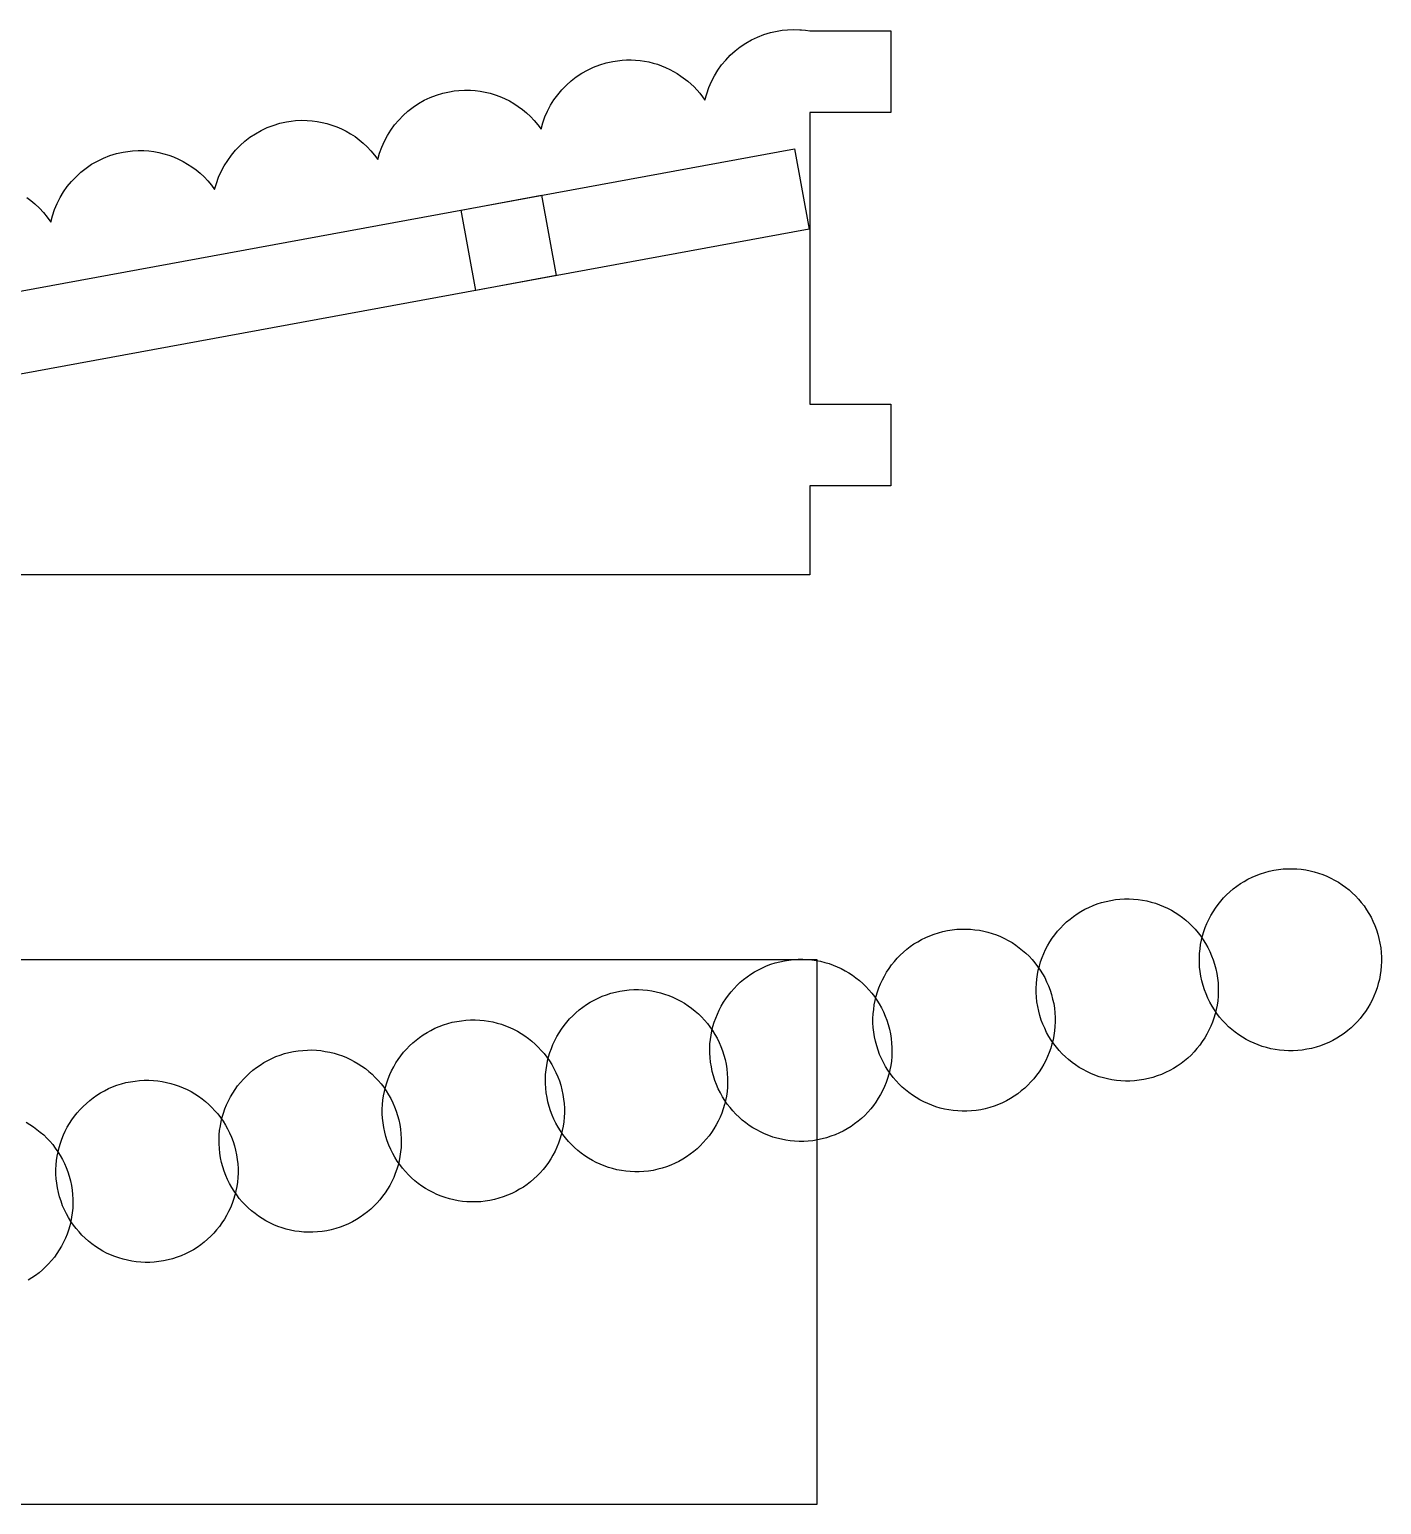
# Model space of a CAD drawing. Extents: x 1222 to 3994, y 2320 to 3800.
# Drawn here: x 3134.8 to 3234.1, y 3347.4 to 3455.6 of the extents above; entities that cross this region are included whole.
import ezdxf

# ---------------------------------------------------------------- set-up
doc = ezdxf.new("R2010")
doc.units = 0
doc.layers.add('____________', color=18, linetype='CONTINUOUS')

msp = doc.modelspace()

# ---------------------------------------------------------------- linework, layer by layer
at = {"layer": '____________'}
for points in [[(3134.61, 3443.31), (3134.92, 3443.08), (3135.21, 3442.84), (3135.54, 3442.53), (3135.84, 3442.2), (3136.12, 3441.86), (3136.38, 3441.49), (3136.5, 3441.96), (3136.66, 3442.42), (3136.85, 3442.87), (3137.06, 3443.3), (3137.31, 3443.71), (3137.59, 3444.11), (3137.89, 3444.48), (3138.23, 3444.83), (3138.58, 3445.16), (3138.97, 3445.46), (3139.37, 3445.74), (3139.8, 3445.98), (3140.24, 3446.2), (3140.71, 3446.38), (3141.2, 3446.53), (3141.7, 3446.64), (3142.04, 3446.69), (3142.38, 3446.73), (3142.8, 3446.75), (3143.22, 3446.75), (3143.58, 3446.72), (3143.95, 3446.67), (3144.31, 3446.61), (3144.67, 3446.52), (3145.04, 3446.41), (3145.4, 3446.28), (3145.75, 3446.12), (3146.09, 3445.95), (3146.42, 3445.76), (3146.74, 3445.55), (3147.05, 3445.33), (3147.34, 3445.08), (3147.63, 3444.81), (3147.91, 3444.52), (3148.17, 3444.21), (3148.41, 3443.89), (3148.54, 3444.34), (3148.7, 3444.79), (3148.89, 3445.22), (3149.11, 3445.63), (3149.37, 3446.03), (3149.64, 3446.41), (3149.95, 3446.77), (3150.28, 3447.11), (3150.63, 3447.43), (3151, 3447.72), (3151.4, 3447.98), (3151.82, 3448.22), (3152.26, 3448.43), (3152.72, 3448.6), (3153.19, 3448.75), (3153.68, 3448.86), (3154.02, 3448.91), (3154.36, 3448.95), (3154.78, 3448.97), (3155.2, 3448.96), (3155.57, 3448.94), (3155.93, 3448.89), (3156.3, 3448.82), (3156.66, 3448.74), (3157.02, 3448.62), (3157.38, 3448.49), (3157.73, 3448.34), (3158.07, 3448.17), (3158.4, 3447.98), (3158.72, 3447.77), (3159.03, 3447.54), (3159.32, 3447.3), (3159.62, 3447.02), (3159.89, 3446.73), (3160.15, 3446.42), (3160.39, 3446.1), (3160.52, 3446.56), (3160.68, 3447), (3160.88, 3447.44), (3161.1, 3447.85), (3161.35, 3448.25), (3161.63, 3448.63), (3161.93, 3448.99), (3162.26, 3449.33), (3162.61, 3449.64), (3162.99, 3449.94), (3163.39, 3450.2), (3163.81, 3450.44), (3164.24, 3450.64), (3164.7, 3450.82), (3165.18, 3450.96), (3165.67, 3451.07), (3166.01, 3451.13), (3166.35, 3451.16), (3166.77, 3451.18), (3167.19, 3451.18), (3167.55, 3451.15), (3167.92, 3451.11), (3168.28, 3451.04), (3168.64, 3450.95), (3169.01, 3450.84), (3169.36, 3450.71), (3169.71, 3450.56), (3170.06, 3450.39), (3170.39, 3450.2), (3170.71, 3449.99), (3171.01, 3449.76), (3171.31, 3449.51), (3171.6, 3449.24), (3171.88, 3448.95), (3172.14, 3448.64), (3172.38, 3448.32), (3172.51, 3448.78), (3172.67, 3449.22), (3172.86, 3449.65), (3173.08, 3450.07), (3173.33, 3450.47), (3173.61, 3450.85), (3173.92, 3451.21), (3174.24, 3451.55), (3174.6, 3451.86), (3174.97, 3452.15), (3175.37, 3452.42), (3175.79, 3452.65), (3176.23, 3452.86), (3176.69, 3453.04), (3177.16, 3453.18), (3177.65, 3453.29), (3178.33, 3453.38), (3178.66, 3453.4), (3179, 3453.4), (3179.33, 3453.39), (3179.66, 3453.36), (3179.99, 3453.31), (3180.31, 3453.25), (3180.62, 3453.17), (3180.93, 3453.08), (3181.23, 3452.97), (3181.53, 3452.85), (3181.83, 3452.71), (3182.11, 3452.56), (3182.39, 3452.4), (3182.66, 3452.22), (3183.16, 3451.84), (3183.62, 3451.42), (3184.05, 3450.95), (3184.24, 3450.7), (3184.42, 3450.45), (3184.55, 3450.91), (3184.7, 3451.37), (3184.89, 3451.81), (3185.11, 3452.23), (3185.36, 3452.64), (3185.64, 3453.03), (3185.95, 3453.39), (3186.28, 3453.74), (3186.63, 3454.06), (3187.01, 3454.36), (3187.41, 3454.63), (3187.84, 3454.87), (3188.28, 3455.08), (3188.74, 3455.26), (3189.23, 3455.41), (3189.72, 3455.52), (3190.1, 3455.58), (3190.48, 3455.62), (3190.93, 3455.64), (3191.38, 3455.62), (3191.51, 3455.61), (3191.81, 3455.58), (3192.12, 3455.53), (3192.12, 3455.53), (3198.08, 3455.53), (3198.08, 3449.53), (3192.12, 3449.53), (3192.12, 3442.36), (3192.12, 3428.13), (3198.08, 3428.13), (3198.08, 3422.13), (3192.12, 3422.13), (3192.12, 3415.6), (3047.07, 3415.6)], [(3134.56, 3375.42), (3134.83, 3375.25), (3135.1, 3375.08), (3135.36, 3374.89), (3135.61, 3374.69), (3135.86, 3374.48), (3136.09, 3374.25), (3136.31, 3374.02), (3136.52, 3373.77), (3136.71, 3373.52), (3136.9, 3373.25), (3137.07, 3372.97), (3137.23, 3372.68), (3137.38, 3372.39), (3137.51, 3372.08), (3137.63, 3371.77), (3137.73, 3371.45), (3137.82, 3371.12), (3137.89, 3370.78), (3137.94, 3370.44), (3137.98, 3370.11), (3138, 3369.77), (3138, 3369.43), (3137.99, 3369.1), (3137.96, 3368.77), (3137.91, 3368.45), (3137.85, 3368.13), (3137.77, 3367.81), (3137.68, 3367.5), (3137.57, 3367.2), (3137.45, 3366.9), (3137.31, 3366.61), (3137.16, 3366.32), (3137, 3366.05), (3136.82, 3365.78), (3136.64, 3365.52), (3136.43, 3365.27), (3136.22, 3365.03), (3136, 3364.79), (3135.76, 3364.57), (3135.52, 3364.37), (3135.26, 3364.17), (3134.99, 3363.98), (3134.72, 3363.81)]]:
    msp.add_lwpolyline(points, dxfattribs=at)
for points in [[(3054.38, 3415.68), (3053.3, 3421.58), (3190.99, 3446.88), (3192.08, 3440.98), (3054.38, 3415.68)], [(3167.59, 3436.48), (3166.51, 3442.38), (3172.41, 3443.47), (3173.5, 3437.57), (3167.59, 3436.48)], [(3220.84, 3386.13), (3220.79, 3386.47), (3220.75, 3386.81), (3220.73, 3387.14), (3220.73, 3387.48), (3220.74, 3387.81), (3220.78, 3388.14), (3220.82, 3388.46), (3220.88, 3388.78), (3220.96, 3389.1), (3221.06, 3389.41), (3221.16, 3389.71), (3221.28, 3390.01), (3221.42, 3390.3), (3221.57, 3390.59), (3221.73, 3390.87), (3221.91, 3391.13), (3222.1, 3391.39), (3222.3, 3391.64), (3222.51, 3391.89), (3222.73, 3392.12), (3222.97, 3392.34), (3223.21, 3392.55), (3223.47, 3392.74), (3223.74, 3392.93), (3224.01, 3393.1), (3224.3, 3393.26), (3224.6, 3393.41), (3224.9, 3393.54), (3225.21, 3393.66), (3225.53, 3393.76), (3225.86, 3393.85), (3226.2, 3393.92), (3226.54, 3393.97), (3226.88, 3394.01), (3227.22, 3394.03), (3227.55, 3394.03), (3227.88, 3394.02), (3228.21, 3393.99), (3228.54, 3393.94), (3228.86, 3393.88), (3229.17, 3393.8), (3229.48, 3393.71), (3229.79, 3393.6), (3230.09, 3393.48), (3230.38, 3393.34), (3230.66, 3393.19), (3230.94, 3393.03), (3231.21, 3392.85), (3231.47, 3392.67), (3231.72, 3392.47), (3231.96, 3392.25), (3232.19, 3392.03), (3232.41, 3391.79), (3232.62, 3391.55), (3232.82, 3391.29), (3233, 3391.02), (3233.18, 3390.75), (3233.34, 3390.46), (3233.48, 3390.17), (3233.61, 3389.86), (3233.73, 3389.55), (3233.84, 3389.23), (3233.92, 3388.9), (3233.99, 3388.56), (3234.05, 3388.22), (3234.08, 3387.88), (3234.1, 3387.54), (3234.11, 3387.21), (3234.09, 3386.88), (3234.06, 3386.55), (3234.01, 3386.23), (3233.95, 3385.9), (3233.87, 3385.59), (3233.78, 3385.28), (3233.67, 3384.97), (3233.55, 3384.68), (3233.41, 3384.38), (3233.27, 3384.1), (3233.1, 3383.82), (3232.93, 3383.55), (3232.74, 3383.29), (3232.54, 3383.04), (3232.33, 3382.8), (3232.1, 3382.57), (3231.87, 3382.35), (3231.62, 3382.14), (3231.36, 3381.94), (3231.1, 3381.76), (3230.82, 3381.58), (3230.53, 3381.42), (3230.24, 3381.28), (3229.93, 3381.15), (3229.62, 3381.03), (3229.3, 3380.93), (3228.97, 3380.84), (3228.63, 3380.77), (3228.29, 3380.71), (3227.96, 3380.68), (3227.62, 3380.66), (3227.28, 3380.66), (3226.95, 3380.67), (3226.62, 3380.7), (3226.3, 3380.75), (3225.98, 3380.81), (3225.66, 3380.89), (3225.35, 3380.98), (3225.05, 3381.09), (3224.75, 3381.21), (3224.46, 3381.35), (3224.17, 3381.5), (3223.9, 3381.66), (3223.63, 3381.83), (3223.37, 3382.02), (3223.12, 3382.22), (3222.88, 3382.43), (3222.64, 3382.66), (3222.42, 3382.89), (3222.21, 3383.14), (3222.02, 3383.4), (3221.83, 3383.66), (3221.66, 3383.94), (3221.5, 3384.23), (3221.35, 3384.52), (3221.22, 3384.83), (3221.1, 3385.14), (3221, 3385.46), (3220.91, 3385.79), (3220.84, 3386.13)], [(3208.86, 3383.91), (3208.8, 3384.25), (3208.77, 3384.59), (3208.75, 3384.93), (3208.75, 3385.26), (3208.76, 3385.59), (3208.79, 3385.92), (3208.84, 3386.25), (3208.9, 3386.57), (3208.98, 3386.88), (3209.07, 3387.19), (3209.18, 3387.5), (3209.3, 3387.8), (3209.44, 3388.09), (3209.58, 3388.37), (3209.75, 3388.65), (3209.92, 3388.92), (3210.11, 3389.18), (3210.31, 3389.43), (3210.52, 3389.67), (3210.75, 3389.9), (3210.98, 3390.12), (3211.23, 3390.33), (3211.49, 3390.53), (3211.75, 3390.71), (3212.03, 3390.89), (3212.32, 3391.05), (3212.61, 3391.19), (3212.92, 3391.32), (3213.23, 3391.44), (3213.55, 3391.55), (3213.88, 3391.63), (3214.22, 3391.7), (3214.56, 3391.76), (3214.9, 3391.79), (3215.23, 3391.81), (3215.57, 3391.81), (3215.9, 3391.8), (3216.23, 3391.77), (3216.55, 3391.72), (3216.87, 3391.66), (3217.19, 3391.58), (3217.5, 3391.49), (3217.8, 3391.38), (3218.1, 3391.26), (3218.39, 3391.12), (3218.68, 3390.98), (3218.95, 3390.81), (3219.22, 3390.64), (3219.48, 3390.45), (3219.73, 3390.25), (3219.98, 3390.04), (3220.21, 3389.81), (3220.43, 3389.58), (3220.64, 3389.33), (3220.83, 3389.07), (3221.02, 3388.81), (3221.19, 3388.53), (3221.35, 3388.24), (3221.5, 3387.95), (3221.63, 3387.64), (3221.75, 3387.33), (3221.85, 3387.01), (3221.94, 3386.68), (3222.01, 3386.34), (3222.06, 3386), (3222.1, 3385.66), (3222.12, 3385.33), (3222.12, 3384.99), (3222.11, 3384.66), (3222.08, 3384.33), (3222.03, 3384.01), (3221.97, 3383.69), (3221.89, 3383.37), (3221.8, 3383.06), (3221.69, 3382.76), (3221.57, 3382.46), (3221.43, 3382.17), (3221.28, 3381.88), (3221.12, 3381.61), (3220.94, 3381.34), (3220.76, 3381.08), (3220.55, 3380.83), (3220.34, 3380.59), (3220.12, 3380.35), (3219.88, 3380.13), (3219.64, 3379.92), (3219.38, 3379.73), (3219.11, 3379.54), (3218.84, 3379.37), (3218.55, 3379.21), (3218.25, 3379.06), (3217.95, 3378.93), (3217.64, 3378.81), (3217.32, 3378.71), (3216.99, 3378.62), (3216.65, 3378.55), (3216.31, 3378.5), (3215.97, 3378.46), (3215.63, 3378.44), (3215.3, 3378.44), (3214.97, 3378.45), (3214.64, 3378.48), (3214.31, 3378.53), (3213.99, 3378.59), (3213.68, 3378.67), (3213.37, 3378.76), (3213.06, 3378.87), (3212.77, 3378.99), (3212.47, 3379.13), (3212.19, 3379.28), (3211.91, 3379.44), (3211.64, 3379.62), (3211.38, 3379.81), (3211.13, 3380.01), (3210.89, 3380.22), (3210.66, 3380.44), (3210.44, 3380.68), (3210.23, 3380.92), (3210.03, 3381.18), (3209.85, 3381.45), (3209.67, 3381.72), (3209.51, 3382.01), (3209.37, 3382.31), (3209.24, 3382.61), (3209.12, 3382.92), (3209.02, 3383.24), (3208.93, 3383.57), (3208.86, 3383.91)], [(3196.87, 3381.69), (3196.82, 3382.03), (3196.78, 3382.37), (3196.76, 3382.71), (3196.76, 3383.04), (3196.78, 3383.38), (3196.81, 3383.7), (3196.85, 3384.03), (3196.92, 3384.35), (3196.99, 3384.67), (3197.09, 3384.98), (3197.19, 3385.28), (3197.32, 3385.58), (3197.45, 3385.87), (3197.6, 3386.15), (3197.76, 3386.43), (3197.94, 3386.7), (3198.13, 3386.96), (3198.33, 3387.21), (3198.54, 3387.45), (3198.76, 3387.68), (3199, 3387.9), (3199.24, 3388.11), (3199.5, 3388.31), (3199.77, 3388.5), (3200.05, 3388.67), (3200.33, 3388.83), (3200.63, 3388.98), (3200.93, 3389.11), (3201.25, 3389.23), (3201.57, 3389.33), (3201.9, 3389.42), (3202.23, 3389.49), (3202.57, 3389.54), (3202.91, 3389.58), (3203.25, 3389.6), (3203.58, 3389.6), (3203.91, 3389.58), (3204.24, 3389.55), (3204.57, 3389.51), (3204.89, 3389.44), (3205.2, 3389.37), (3205.51, 3389.27), (3205.82, 3389.17), (3206.12, 3389.04), (3206.41, 3388.91), (3206.69, 3388.76), (3206.97, 3388.6), (3207.24, 3388.42), (3207.5, 3388.23), (3207.75, 3388.03), (3207.99, 3387.82), (3208.22, 3387.6), (3208.44, 3387.36), (3208.65, 3387.11), (3208.85, 3386.86), (3209.03, 3386.59), (3209.21, 3386.31), (3209.37, 3386.03), (3209.51, 3385.73), (3209.65, 3385.43), (3209.76, 3385.11), (3209.87, 3384.79), (3209.95, 3384.46), (3210.03, 3384.13), (3210.08, 3383.79), (3210.12, 3383.45), (3210.13, 3383.11), (3210.14, 3382.78), (3210.12, 3382.45), (3210.09, 3382.12), (3210.04, 3381.79), (3209.98, 3381.47), (3209.9, 3381.16), (3209.81, 3380.85), (3209.7, 3380.54), (3209.58, 3380.24), (3209.45, 3379.95), (3209.3, 3379.67), (3209.13, 3379.39), (3208.96, 3379.12), (3208.77, 3378.86), (3208.57, 3378.61), (3208.36, 3378.37), (3208.13, 3378.14), (3207.9, 3377.92), (3207.65, 3377.71), (3207.4, 3377.51), (3207.13, 3377.32), (3206.85, 3377.15), (3206.57, 3376.99), (3206.27, 3376.85), (3205.97, 3376.71), (3205.65, 3376.6), (3205.33, 3376.49), (3205, 3376.41), (3204.67, 3376.33), (3204.33, 3376.28), (3203.99, 3376.24), (3203.65, 3376.22), (3203.32, 3376.22), (3202.98, 3376.24), (3202.66, 3376.27), (3202.33, 3376.32), (3202.01, 3376.38), (3201.69, 3376.46), (3201.38, 3376.55), (3201.08, 3376.66), (3200.78, 3376.78), (3200.49, 3376.91), (3200.2, 3377.06), (3199.93, 3377.22), (3199.66, 3377.4), (3199.4, 3377.59), (3199.15, 3377.79), (3198.91, 3378), (3198.68, 3378.22), (3198.46, 3378.46), (3198.25, 3378.71), (3198.05, 3378.96), (3197.86, 3379.23), (3197.69, 3379.51), (3197.53, 3379.79), (3197.38, 3380.09), (3197.25, 3380.39), (3197.13, 3380.71), (3197.03, 3381.03), (3196.94, 3381.36), (3196.87, 3381.69)], [(3040.64, 3347.35), (3040.64, 3387.35), (3192.64, 3387.35), (3192.64, 3347.35), (3040.64, 3347.35)], [(3184.89, 3379.48), (3184.83, 3379.82), (3184.8, 3380.16), (3184.78, 3380.49), (3184.78, 3380.83), (3184.79, 3381.16), (3184.82, 3381.49), (3184.87, 3381.81), (3184.93, 3382.13), (3185.01, 3382.45), (3185.1, 3382.76), (3185.21, 3383.06), (3185.33, 3383.36), (3185.47, 3383.65), (3185.62, 3383.94), (3185.78, 3384.22), (3185.95, 3384.48), (3186.14, 3384.74), (3186.34, 3384.99), (3186.56, 3385.24), (3186.78, 3385.47), (3187.01, 3385.69), (3187.26, 3385.9), (3187.52, 3386.09), (3187.78, 3386.28), (3188.06, 3386.45), (3188.35, 3386.61), (3188.64, 3386.76), (3188.95, 3386.89), (3189.26, 3387.01), (3189.58, 3387.11), (3189.91, 3387.2), (3190.25, 3387.27), (3190.59, 3387.32), (3190.93, 3387.36), (3191.26, 3387.38), (3191.6, 3387.38), (3191.93, 3387.37), (3192.26, 3387.34), (3192.58, 3387.29), (3192.9, 3387.23), (3193.22, 3387.15), (3193.53, 3387.06), (3193.83, 3386.95), (3194.13, 3386.83), (3194.42, 3386.69), (3194.71, 3386.54), (3194.99, 3386.38), (3195.25, 3386.2), (3195.51, 3386.02), (3195.77, 3385.82), (3196.01, 3385.6), (3196.24, 3385.38), (3196.46, 3385.14), (3196.67, 3384.9), (3196.87, 3384.64), (3197.05, 3384.37), (3197.22, 3384.1), (3197.38, 3383.81), (3197.53, 3383.52), (3197.66, 3383.21), (3197.78, 3382.9), (3197.88, 3382.58), (3197.97, 3382.25), (3198.04, 3381.91), (3198.1, 3381.57), (3198.13, 3381.23), (3198.15, 3380.89), (3198.15, 3380.56), (3198.14, 3380.23), (3198.11, 3379.9), (3198.06, 3379.58), (3198, 3379.25), (3197.92, 3378.94), (3197.83, 3378.63), (3197.72, 3378.32), (3197.6, 3378.03), (3197.46, 3377.73), (3197.31, 3377.45), (3197.15, 3377.17), (3196.97, 3376.9), (3196.79, 3376.64), (3196.59, 3376.39), (3196.37, 3376.15), (3196.15, 3375.92), (3195.92, 3375.7), (3195.67, 3375.49), (3195.41, 3375.29), (3195.15, 3375.11), (3194.87, 3374.93), (3194.58, 3374.77), (3194.29, 3374.63), (3193.98, 3374.5), (3193.67, 3374.38), (3193.35, 3374.28), (3193.02, 3374.19), (3192.68, 3374.12), (3192.34, 3374.06), (3192, 3374.03), (3191.67, 3374.01), (3191.33, 3374.01), (3191, 3374.02), (3190.67, 3374.05), (3190.35, 3374.1), (3190.03, 3374.16), (3189.71, 3374.24), (3189.4, 3374.33), (3189.1, 3374.44), (3188.8, 3374.56), (3188.5, 3374.7), (3188.22, 3374.85), (3187.94, 3375.01), (3187.67, 3375.18), (3187.41, 3375.37), (3187.16, 3375.57), (3186.92, 3375.78), (3186.69, 3376.01), (3186.47, 3376.24), (3186.26, 3376.49), (3186.06, 3376.75), (3185.88, 3377.01), (3185.71, 3377.29), (3185.55, 3377.58), (3185.4, 3377.87), (3185.27, 3378.18), (3185.15, 3378.49), (3185.05, 3378.81), (3184.96, 3379.14), (3184.89, 3379.48)], [(3172.82, 3377.24), (3172.76, 3377.58), (3172.73, 3377.92), (3172.71, 3378.26), (3172.71, 3378.59), (3172.72, 3378.93), (3172.75, 3379.25), (3172.8, 3379.58), (3172.86, 3379.9), (3172.94, 3380.22), (3173.03, 3380.53), (3173.14, 3380.83), (3173.26, 3381.13), (3173.4, 3381.42), (3173.55, 3381.71), (3173.71, 3381.98), (3173.88, 3382.25), (3174.07, 3382.51), (3174.27, 3382.76), (3174.48, 3383), (3174.71, 3383.23), (3174.94, 3383.45), (3175.19, 3383.66), (3175.45, 3383.86), (3175.71, 3384.05), (3175.99, 3384.22), (3176.28, 3384.38), (3176.57, 3384.53), (3176.88, 3384.66), (3177.19, 3384.78), (3177.51, 3384.88), (3177.84, 3384.97), (3178.18, 3385.04), (3178.52, 3385.09), (3178.86, 3385.13), (3179.19, 3385.15), (3179.53, 3385.15), (3179.86, 3385.13), (3180.19, 3385.1), (3180.51, 3385.06), (3180.83, 3384.99), (3181.15, 3384.92), (3181.46, 3384.82), (3181.76, 3384.72), (3182.06, 3384.59), (3182.35, 3384.46), (3182.64, 3384.31), (3182.92, 3384.15), (3183.18, 3383.97), (3183.44, 3383.78), (3183.69, 3383.58), (3183.94, 3383.37), (3184.17, 3383.15), (3184.39, 3382.91), (3184.6, 3382.67), (3184.79, 3382.41), (3184.98, 3382.14), (3185.15, 3381.86), (3185.31, 3381.58), (3185.46, 3381.28), (3185.59, 3380.98), (3185.71, 3380.66), (3185.81, 3380.34), (3185.9, 3380.01), (3185.97, 3379.68), (3186.02, 3379.34), (3186.06, 3379), (3186.08, 3378.66), (3186.08, 3378.33), (3186.07, 3378), (3186.04, 3377.67), (3185.99, 3377.34), (3185.93, 3377.02), (3185.85, 3376.71), (3185.76, 3376.4), (3185.65, 3376.09), (3185.53, 3375.79), (3185.39, 3375.5), (3185.24, 3375.22), (3185.08, 3374.94), (3184.9, 3374.67), (3184.72, 3374.41), (3184.52, 3374.16), (3184.3, 3373.92), (3184.08, 3373.69), (3183.84, 3373.47), (3183.6, 3373.26), (3183.34, 3373.06), (3183.07, 3372.88), (3182.8, 3372.7), (3182.51, 3372.54), (3182.22, 3372.4), (3181.91, 3372.26), (3181.6, 3372.15), (3181.28, 3372.04), (3180.95, 3371.96), (3180.61, 3371.88), (3180.27, 3371.83), (3179.93, 3371.79), (3179.6, 3371.78), (3179.26, 3371.77), (3178.93, 3371.79), (3178.6, 3371.82), (3178.28, 3371.87), (3177.96, 3371.93), (3177.64, 3372.01), (3177.33, 3372.1), (3177.02, 3372.21), (3176.73, 3372.33), (3176.43, 3372.46), (3176.15, 3372.61), (3175.87, 3372.78), (3175.6, 3372.95), (3175.34, 3373.14), (3175.09, 3373.34), (3174.85, 3373.55), (3174.62, 3373.78), (3174.4, 3374.01), (3174.19, 3374.26), (3173.99, 3374.51), (3173.81, 3374.78), (3173.64, 3375.06), (3173.48, 3375.34), (3173.33, 3375.64), (3173.2, 3375.94), (3173.08, 3376.26), (3172.98, 3376.58), (3172.89, 3376.91), (3172.82, 3377.24)], [(3160.83, 3375.03), (3160.78, 3375.37), (3160.74, 3375.71), (3160.72, 3376.04), (3160.72, 3376.38), (3160.74, 3376.71), (3160.77, 3377.04), (3160.81, 3377.36), (3160.88, 3377.68), (3160.95, 3378), (3161.05, 3378.31), (3161.16, 3378.61), (3161.28, 3378.91), (3161.41, 3379.2), (3161.56, 3379.49), (3161.72, 3379.77), (3161.9, 3380.03), (3162.09, 3380.29), (3162.29, 3380.55), (3162.5, 3380.79), (3162.72, 3381.02), (3162.96, 3381.24), (3163.21, 3381.45), (3163.46, 3381.64), (3163.73, 3381.83), (3164.01, 3382), (3164.29, 3382.16), (3164.59, 3382.31), (3164.89, 3382.44), (3165.21, 3382.56), (3165.53, 3382.66), (3165.86, 3382.75), (3166.19, 3382.82), (3166.53, 3382.87), (3166.87, 3382.91), (3167.21, 3382.93), (3167.54, 3382.93), (3167.88, 3382.92), (3168.2, 3382.89), (3168.53, 3382.84), (3168.85, 3382.78), (3169.16, 3382.7), (3169.47, 3382.61), (3169.78, 3382.5), (3170.08, 3382.38), (3170.37, 3382.24), (3170.65, 3382.09), (3170.93, 3381.93), (3171.2, 3381.75), (3171.46, 3381.57), (3171.71, 3381.37), (3171.95, 3381.15), (3172.18, 3380.93), (3172.4, 3380.69), (3172.61, 3380.45), (3172.81, 3380.19), (3173, 3379.92), (3173.17, 3379.65), (3173.33, 3379.36), (3173.48, 3379.07), (3173.61, 3378.76), (3173.73, 3378.45), (3173.83, 3378.13), (3173.92, 3377.8), (3173.99, 3377.46), (3174.04, 3377.12), (3174.08, 3376.78), (3174.1, 3376.45), (3174.1, 3376.11), (3174.08, 3375.78), (3174.05, 3375.45), (3174.01, 3375.13), (3173.94, 3374.81), (3173.87, 3374.49), (3173.77, 3374.18), (3173.66, 3373.87), (3173.54, 3373.58), (3173.41, 3373.28), (3173.26, 3373), (3173.1, 3372.72), (3172.92, 3372.45), (3172.73, 3372.19), (3172.53, 3371.94), (3172.32, 3371.7), (3172.1, 3371.47), (3171.86, 3371.25), (3171.61, 3371.04), (3171.36, 3370.84), (3171.09, 3370.66), (3170.81, 3370.49), (3170.53, 3370.33), (3170.23, 3370.18), (3169.93, 3370.05), (3169.61, 3369.93), (3169.29, 3369.83), (3168.96, 3369.74), (3168.63, 3369.67), (3168.29, 3369.61), (3167.95, 3369.58), (3167.61, 3369.56), (3167.28, 3369.56), (3166.94, 3369.57), (3166.62, 3369.6), (3166.29, 3369.65), (3165.97, 3369.71), (3165.66, 3369.79), (3165.34, 3369.88), (3165.04, 3369.99), (3164.74, 3370.11), (3164.45, 3370.25), (3164.17, 3370.4), (3163.89, 3370.56), (3163.62, 3370.73), (3163.36, 3370.92), (3163.11, 3371.12), (3162.87, 3371.34), (3162.64, 3371.56), (3162.42, 3371.79), (3162.21, 3372.04), (3162.01, 3372.3), (3161.82, 3372.56), (3161.65, 3372.84), (3161.49, 3373.13), (3161.34, 3373.42), (3161.21, 3373.73), (3161.09, 3374.04), (3160.99, 3374.36), (3160.9, 3374.69), (3160.83, 3375.03)], [(3148.85, 3372.81), (3148.8, 3373.15), (3148.76, 3373.49), (3148.74, 3373.83), (3148.74, 3374.16), (3148.75, 3374.49), (3148.78, 3374.82), (3148.83, 3375.15), (3148.89, 3375.47), (3148.97, 3375.78), (3149.06, 3376.09), (3149.17, 3376.4), (3149.29, 3376.7), (3149.43, 3376.99), (3149.58, 3377.27), (3149.74, 3377.55), (3149.92, 3377.82), (3150.1, 3378.08), (3150.3, 3378.33), (3150.52, 3378.57), (3150.74, 3378.8), (3150.98, 3379.02), (3151.22, 3379.23), (3151.48, 3379.43), (3151.75, 3379.61), (3152.02, 3379.79), (3152.31, 3379.95), (3152.6, 3380.09), (3152.91, 3380.23), (3153.22, 3380.34), (3153.54, 3380.45), (3153.87, 3380.53), (3154.21, 3380.6), (3154.55, 3380.66), (3154.89, 3380.69), (3155.22, 3380.71), (3155.56, 3380.72), (3155.89, 3380.7), (3156.22, 3380.67), (3156.54, 3380.62), (3156.86, 3380.56), (3157.18, 3380.48), (3157.49, 3380.39), (3157.8, 3380.28), (3158.09, 3380.16), (3158.39, 3380.03), (3158.67, 3379.88), (3158.95, 3379.71), (3159.22, 3379.54), (3159.48, 3379.35), (3159.73, 3379.15), (3159.97, 3378.94), (3160.2, 3378.71), (3160.42, 3378.48), (3160.63, 3378.23), (3160.83, 3377.98), (3161.01, 3377.71), (3161.18, 3377.43), (3161.34, 3377.15), (3161.49, 3376.85), (3161.62, 3376.54), (3161.74, 3376.23), (3161.84, 3375.91), (3161.93, 3375.58), (3162, 3375.24), (3162.06, 3374.9), (3162.09, 3374.57), (3162.11, 3374.23), (3162.11, 3373.89), (3162.1, 3373.56), (3162.07, 3373.23), (3162.02, 3372.91), (3161.96, 3372.59), (3161.88, 3372.27), (3161.79, 3371.96), (3161.68, 3371.66), (3161.56, 3371.36), (3161.42, 3371.07), (3161.27, 3370.78), (3161.11, 3370.51), (3160.94, 3370.24), (3160.75, 3369.98), (3160.55, 3369.73), (3160.34, 3369.49), (3160.11, 3369.25), (3159.88, 3369.03), (3159.63, 3368.83), (3159.37, 3368.63), (3159.11, 3368.44), (3158.83, 3368.27), (3158.54, 3368.11), (3158.25, 3367.96), (3157.94, 3367.83), (3157.63, 3367.71), (3157.31, 3367.61), (3156.98, 3367.52), (3156.64, 3367.45), (3156.3, 3367.4), (3155.96, 3367.36), (3155.63, 3367.34), (3155.29, 3367.34), (3154.96, 3367.35), (3154.63, 3367.39), (3154.31, 3367.43), (3153.99, 3367.49), (3153.67, 3367.57), (3153.36, 3367.67), (3153.06, 3367.77), (3152.76, 3367.89), (3152.47, 3368.03), (3152.18, 3368.18), (3151.9, 3368.34), (3151.64, 3368.52), (3151.38, 3368.71), (3151.12, 3368.91), (3150.88, 3369.12), (3150.65, 3369.34), (3150.43, 3369.58), (3150.22, 3369.82), (3150.03, 3370.08), (3149.84, 3370.35), (3149.67, 3370.62), (3149.51, 3370.91), (3149.36, 3371.21), (3149.23, 3371.51), (3149.11, 3371.82), (3149.01, 3372.15), (3148.92, 3372.47), (3148.85, 3372.81)], [(3136.87, 3370.59), (3136.81, 3370.93), (3136.77, 3371.27), (3136.76, 3371.61), (3136.75, 3371.94), (3136.77, 3372.28), (3136.8, 3372.6), (3136.85, 3372.93), (3136.91, 3373.25), (3136.99, 3373.57), (3137.08, 3373.88), (3137.19, 3374.18), (3137.31, 3374.48), (3137.44, 3374.77), (3137.59, 3375.06), (3137.76, 3375.33), (3137.93, 3375.6), (3138.12, 3375.86), (3138.32, 3376.11), (3138.53, 3376.35), (3138.76, 3376.58), (3138.99, 3376.8), (3139.24, 3377.01), (3139.49, 3377.21), (3139.76, 3377.4), (3140.04, 3377.57), (3140.32, 3377.73), (3140.62, 3377.88), (3140.92, 3378.01), (3141.24, 3378.13), (3141.56, 3378.23), (3141.89, 3378.32), (3142.23, 3378.39), (3142.57, 3378.44), (3142.9, 3378.48), (3143.24, 3378.5), (3143.58, 3378.5), (3143.91, 3378.48), (3144.24, 3378.45), (3144.56, 3378.41), (3144.88, 3378.34), (3145.2, 3378.27), (3145.51, 3378.17), (3145.81, 3378.07), (3146.11, 3377.94), (3146.4, 3377.81), (3146.69, 3377.66), (3146.96, 3377.5), (3147.23, 3377.32), (3147.49, 3377.13), (3147.74, 3376.93), (3147.98, 3376.72), (3148.21, 3376.5), (3148.43, 3376.26), (3148.64, 3376.02), (3148.84, 3375.76), (3149.03, 3375.49), (3149.2, 3375.21), (3149.36, 3374.93), (3149.51, 3374.63), (3149.64, 3374.33), (3149.76, 3374.01), (3149.86, 3373.69), (3149.95, 3373.36), (3150.02, 3373.03), (3150.07, 3372.69), (3150.11, 3372.35), (3150.13, 3372.01), (3150.13, 3371.68), (3150.11, 3371.35), (3150.08, 3371.02), (3150.04, 3370.69), (3149.97, 3370.37), (3149.9, 3370.06), (3149.8, 3369.75), (3149.7, 3369.44), (3149.57, 3369.14), (3149.44, 3368.85), (3149.29, 3368.57), (3149.13, 3368.29), (3148.95, 3368.02), (3148.76, 3367.76), (3148.56, 3367.51), (3148.35, 3367.27), (3148.13, 3367.04), (3147.89, 3366.82), (3147.65, 3366.61), (3147.39, 3366.41), (3147.12, 3366.23), (3146.85, 3366.05), (3146.56, 3365.89), (3146.26, 3365.75), (3145.96, 3365.61), (3145.65, 3365.5), (3145.32, 3365.39), (3144.99, 3365.31), (3144.66, 3365.23), (3144.32, 3365.18), (3143.98, 3365.14), (3143.64, 3365.13), (3143.31, 3365.12), (3142.98, 3365.14), (3142.65, 3365.17), (3142.32, 3365.22), (3142, 3365.28), (3141.69, 3365.36), (3141.38, 3365.45), (3141.07, 3365.56), (3140.77, 3365.68), (3140.48, 3365.81), (3140.2, 3365.96), (3139.92, 3366.13), (3139.65, 3366.3), (3139.39, 3366.49), (3139.14, 3366.69), (3138.9, 3366.9), (3138.67, 3367.13), (3138.45, 3367.36), (3138.24, 3367.61), (3138.04, 3367.86), (3137.86, 3368.13), (3137.68, 3368.41), (3137.52, 3368.69), (3137.38, 3368.99), (3137.24, 3369.29), (3137.13, 3369.61), (3137.02, 3369.93), (3136.94, 3370.26), (3136.87, 3370.59)]]:
    msp.add_lwpolyline(points, close=True, dxfattribs=at)

doc.saveas('drawing.dxf')
